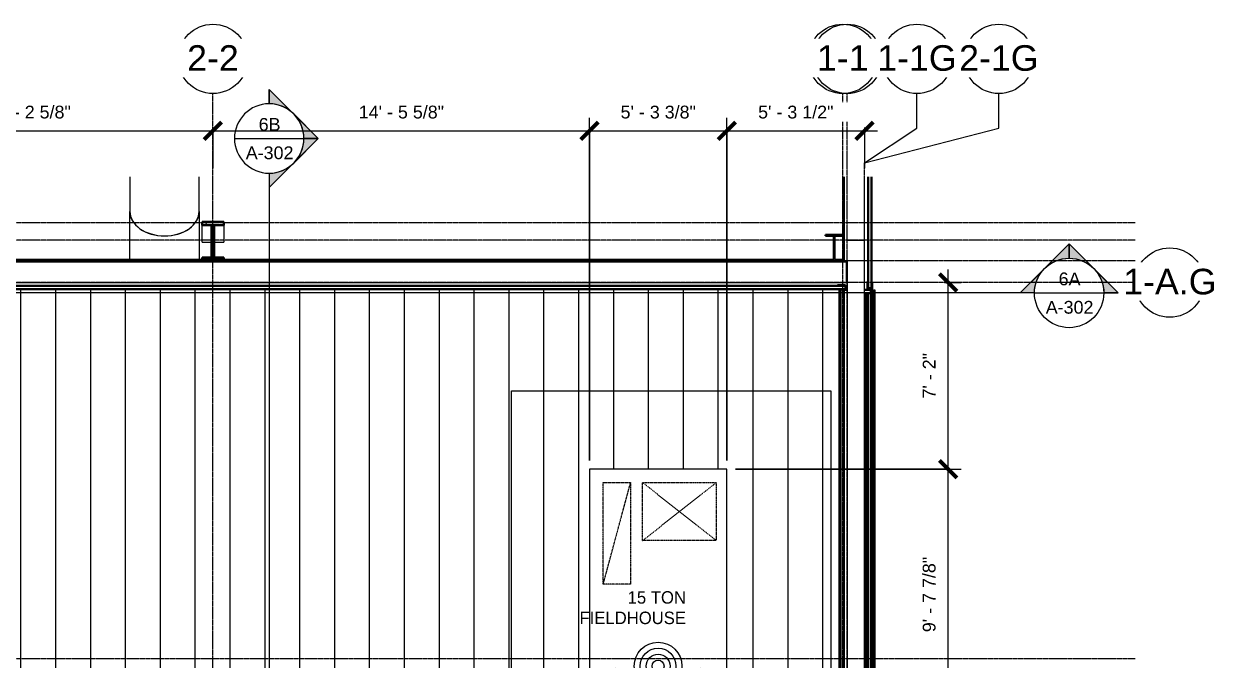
# Model space of a CAD drawing. Header units: inches. Extents: x 21290 to 29202, y -23522 to -20467.
# Drawn here: x 27344 to 27901, y -22544 to -22250 of the extents above; entities that cross this region are included whole.
import ezdxf

# ---------------------------------------------------------------- set-up
doc = ezdxf.new("R2010")
doc.units = ezdxf.units.IN
doc.header["$MEASUREMENT"] = 0
for name, pattern in [('Dash', [0.25, 0.125, -0.125]), ('Grid Line 1_2_', [0.875, 0.5, -0.125, 0.125, -0.125]), ('Hidden', [0.28125, 0.1875, -0.09375])]:
    doc.linetypes.add(name, pattern=pattern)
for name, color, linetype, lineweight in [('A-ANNO-DIMS', 211, 'Continuous', 9), ('A-ANNO-DIMS-64', 211, 'Continuous', 9), ('A-GLAZ-CWMG', 51, 'Continuous', 9), ('A-ROOF', 132, 'Continuous', 9), ('A-ROOF-PATT', 132, 'Continuous', 9), ('A-WALL', 113, 'Continuous', 9), ('A-WALL-PATT', 111, 'Continuous', 25), ('G-ANNO-SYMB', 111, 'Continuous', 9), ('M-EQPM', 50, 'Continuous', 9), ('M-EQPM-HDLN', 50, 'Dash', 9), ('M-EQPM-IDEN', 50, 'Continuous', 9), ('M-HVAC-DUCT', 70, 'Continuous', 9), ('S-BEAM', 12, 'Continuous', 9), ('S-COLS', 52, 'Continuous', 9), ('S-GRID', 1, 'Continuous', 9), ('S-GRID-IDEN', 1, 'Continuous', 9)]:
    doc.layers.add(name, color=color, linetype=linetype, lineweight=lineweight)
doc.styles.add('Arial_2', font='arial.ttf', dxfattribs={"height": 11.802395})
doc.styles.add('Arial_3', font='arial.ttf', dxfattribs={"height": 5.901198})
doc.styles.add('Century Gothic_1', font='GOTHIC.TTF', dxfattribs={"height": 5.748447})
doc.dimstyles.new('OD_Dimension', dxfattribs={"dimscale": 12, "dimtxt": 6, "dimasz": 0.666667, "dimexe": 0.5, "dimexo": 0.333333, "dimgap": 0.333333, "dimtad": 1, "dimdec": 3, "dimrnd": 0.125, "dimzin": 1, "dimdsep": 46, "dimlunit": 4, "dimtxsty": 'Arial_3', "dimblk1": 'OBLIQUE', "dimblk2": 'OBLIQUE', "dimsah": 1, "dimcen": 0.09, "dimdle": 0.5, "dimazin": 0, "dimtfac": 1, "dimtdec": 4, "dimtix": 1, "dimtmove": 0, "dimatfit": 3, "dimfxl": 1, "dimtvp": 1, "dimtfill": 1, "dimfrac": 2, "dimtolj": 1, "dimtzin": 0, "dimarcsym": 2})
doc.dimstyles.new('OD_Dimension_1', dxfattribs={"dimscale": 12, "dimtxt": 6, "dimasz": 0.666667, "dimexe": 0.5, "dimexo": 0.333333, "dimgap": 0.333333, "dimtad": 1, "dimdec": 3, "dimrnd": 0.125, "dimzin": 1, "dimdsep": 46, "dimlunit": 4, "dimtxsty": 'Arial_3', "dimblk1": 'OBLIQUE', "dimblk2": 'OBLIQUE', "dimsah": 1, "dimcen": 0.09, "dimdle": 0.5, "dimazin": 0, "dimtfac": 1, "dimtdec": 4, "dimtix": 1, "dimtmove": 0, "dimatfit": 3, "dimfxl": 1, "dimtvp": 1, "dimtfill": 1, "dimfrac": 2, "dimtolj": 1, "dimtzin": 0, "dimarcsym": 2})
doc.dimstyles.new('OD_Dimension_2', dxfattribs={"dimscale": 12, "dimtxt": 6, "dimasz": 0.666667, "dimexe": 0.5, "dimexo": 0.333333, "dimgap": 0.333333, "dimtad": 1, "dimdec": 3, "dimrnd": 0.125, "dimzin": 1, "dimdsep": 46, "dimlunit": 4, "dimtxsty": 'Arial_3', "dimblk1": 'OBLIQUE', "dimblk2": 'OBLIQUE', "dimsah": 1, "dimcen": 0.09, "dimdle": 0.5, "dimazin": 0, "dimtfac": 1, "dimtdec": 4, "dimtix": 1, "dimtmove": 0, "dimatfit": 3, "dimfxl": 1, "dimtvp": 1, "dimtfill": 1, "dimfrac": 2, "dimtolj": 1, "dimtzin": 0, "dimarcsym": 2})
pattern_1 = [(225, (27431.322, -22360.053), (6.3356768, -6.3356768), []), (225, (27431.322, -22369.653), (6.3356768, -6.3356768), [])]

# ---------------------------------------------------------------- blocks, each defined once
blk = doc.blocks.new('Carrier_48TC_Standard_Efficiency_Gas_Heat_Electric_Cooling_Packaged_Rooftop_Unit_3_to_15_nominal_tons - 15 ton 48TC__16-873539-Roof Low - Callout 6')
at = {"layer": 'M-EQPM', "color": 43, "linetype": 'Hidden', "lineweight": 18}
for p, q in [((-105.94, -79.69), (-105.94, 67.69)), ((-105.94, 67.69), (93.94, 67.69)), ((93.94, 67.69), (93.94, -79.69)), ((93.94, -79.69), (-105.94, -79.69))]:
    blk.add_line(p, q, dxfattribs=at)
at = {"layer": 'M-EQPM', "color": 43, "lineweight": 18}
for p, q in [((57.94, 31.69), (-57.94, 31.69)), ((-57.94, 31.69), (-57.94, -31.69)), ((57.94, -31.69), (57.94, 31.69)), ((58.06, 27.31), (57.94, 27.31)), ((58.06, 27.31), (58.06, 15.44)), ((57.94, 15.44), (58.06, 15.44)), ((58.06, 10.34), (57.94, 10.34)), ((57.94, 9.29), (58.06, 9.29)), ((58.06, 6.69), (57.94, 6.69)), ((58.06, 10.32), (58.06, 10.34)), ((58.06, 10.34), (58.06, 9.29)), ((58.06, 9.29), (58.06, 9.31)), ((58.06, 6.69), (58.06, -25.06)), ((57.94, -25.06), (58.06, -25.06)), ((-57.94, -31.69), (57.94, -31.69))]:
    blk.add_line(p, q, dxfattribs=at)
for centre, radius in [((-44.94, 19.69), 11), ((-44.94, 19.69), 8.25), ((-44.94, 19.69), 5.5), ((-44.94, 19.69), 2.75), ((-32.94, 0), 11), ((-32.94, 0), 8.25), ((-32.94, 0), 5.5), ((-32.94, 0), 2.75), ((-44.94, -19.69), 11), ((-44.94, -19.69), 8.25), ((-44.94, -19.69), 5.5), ((-44.94, -19.69), 2.75)]:
    blk.add_circle(centre, radius, dxfattribs=at)
at = {"layer": 'M-EQPM-HDLN', "color": 43, "lineweight": 18}
for p, q in [((4.81, 25.31), (51.69, 12.69)), ((4.81, 12.69), (4.81, 25.31)), ((4.81, 25.31), (51.69, 25.31)), ((51.69, 25.31), (51.69, 12.69)), ((51.69, 12.69), (4.81, 12.69)), ((24.94, -26.81), (51.69, 7.19)), ((24.94, 7.19), (51.69, -26.81)), ((24.94, -26.81), (24.94, 7.19)), ((24.94, 7.19), (51.69, 7.19)), ((51.69, 7.19), (51.69, -26.81)), ((51.69, -26.81), (24.94, -26.81))]:
    blk.add_line(p, q, dxfattribs=at)
blk = doc.blocks.new('Rectangular Mullion - Profile_Polycarbonate_Upper and left-1528482-Roof Low - Callout 6')
at = {"layer": 'A-GLAZ-CWMG', "color": 250, "lineweight": 30}
for p, q in [((-3.622, 1.141125), (0, 1.141125)), ((-3.622, 0.787125), (-3.622, 1.141125)), ((-3.372, 0.787125), (-3.622, 0.787125)), ((-0.0625, 1.078625), (-3.5595, 1.078625)), ((-3.5595, 1.078625), (-3.5595, 0.849625)), ((-3.5595, 0.849625), (-3.372, 0.849625)), ((-3.372, 0.849625), (-3.372, 0.787125)), ((-0.0625, -0.922375), (-0.0625, 1.078625)), ((0, 1.141125), (0, -0.984875)), ((-2.834, -0.984875), (-2.834, -0.859875)), ((-2.834, -0.859875), (-2.7715, -0.859875)), ((0, -0.984875), (-2.834, -0.984875)), ((-2.7715, -0.859875), (-2.7715, -0.922375)), ((-2.7715, -0.922375), (-0.0625, -0.922375))]:
    blk.add_line(p, q, dxfattribs=at)
blk = doc.blocks.new('columns and girder2 - one-V16-Roof Low - Callout 6')
at = {"layer": 'S-BEAM'}
h = blk.add_hatch(dxfattribs=at)
h.set_pattern_fill('FP_26', color=8, style=0, pattern_type=2)
h.set_pattern_definition(pattern_1)
h.paths.add_polyline_path([(5, -1.25), (-5, -1.25), (-5, -2), (5, -2)], flags=0)
h.paths.add_polyline_path([(-5, -17.03), (-5, -18.55), (5, -18.55), (5, -17.03)], flags=0)
h = blk.add_hatch(dxfattribs=at)
h.set_pattern_fill('FP_26', color=8, style=0, pattern_type=2)
h.set_pattern_definition(pattern_1)
h.paths.add_polyline_path([(-0.63, -2), (-0.63, -17.03), (0.62, -17.03), (0.62, -2)], flags=0)
at = {"layer": 'S-BEAM', "color": 250, "lineweight": 30}
for p, q in [((-5, -1.25), (-5, -2)), ((-5, -2), (5, -2)), ((0.62, -2), (-0.63, -2)), ((-0.63, -2), (-0.63, -17.03)), ((0.62, -17.03), (0.62, -2)), ((5, -2), (5, -1.25)), ((5, -17.03), (-5, -17.03)), ((-5, -17.03), (-5, -18.55)), ((-5, -18.55), (5, -18.55)), ((-0.63, -17.03), (0.62, -17.03)), ((5, -18.55), (5, -17.03))]:
    blk.add_line(p, q, dxfattribs=at)
at = {"layer": 'S-BEAM', "color": 43, "lineweight": 18}
for p, q in [((-5, -17.03), (-5, -9.2)), ((-0.63, -9.2), (-5, -9.2)), ((5, -9.2), (0.62, -9.2)), ((5, -9.2), (5, -17.03))]:
    blk.add_line(p, q, dxfattribs=at)
blk = doc.blocks.new('Girt_C - 8_D-1405608-Roof Low - Callout 6')
at = {"layer": 'S-BEAM', "color": 43, "lineweight": 18}
for p, q in [((26273.58, -22350.05), (26281.2, -22350.05)), ((26281.3, -22350.05), (26281.34, -22350.05)), ((26281.39, -22789.05), (26281.39, -22350.05)), ((26273.39, -22359.55), (26273.39, -22789.05)), ((26273.58, -22789.05), (26273.39, -22789.05)), ((26281.2, -22789.05), (26273.58, -22789.05)), ((26281.39, -22789.05), (26281.2, -22789.05))]:
    blk.add_line(p, q, dxfattribs=at)
blk = doc.blocks.new('Girt_Z - 10_D-1732176-Roof Low - Callout 6')
at = {"layer": 'S-BEAM', "color": 43, "lineweight": 18}
for p, q in [((26271.39, -22359.55), (25632.1, -22359.55)), ((26272.89, -22360.13), (25632.1, -22360.13)), ((26272.89, -22360.2), (25632.1, -22360.2)), ((26272.89, -22359.55), (26272.04, -22359.55)), ((26272.89, -22359.55), (26272.89, -22360.13)), ((26272.89, -22360.13), (26272.89, -22360.2)), ((26272.89, -22360.2), (26272.89, -22369.37)), ((25632.1, -22369.55), (26272.89, -22369.55)), ((26272.89, -22369.37), (26272.89, -22369.55))]:
    blk.add_line(p, q, dxfattribs=at)
blk = doc.blocks.new('Girt_Z - 10_D-1223971-Roof Low - Callout 6')
at = {"layer": 'S-BEAM', "color": 43, "lineweight": 18}
for p, q in [((26271.39, -22320.77), (26271.39, -22359.55)), ((26271.96, -22320.77), (26271.96, -22359.55)), ((26272.04, -22320.77), (26272.04, -22359.55)), ((26281.39, -22359.55), (26281.39, -22320.77)), ((26271.96, -22359.55), (26271.39, -22359.55)), ((26272.04, -22359.55), (26271.96, -22359.55)), ((26281.2, -22359.55), (26272.89, -22359.55)), ((26281.3, -22359.55), (26281.2, -22359.55)), ((26281.39, -22359.55), (26281.34, -22359.55))]:
    blk.add_line(p, q, dxfattribs=at)
blk = doc.blocks.new('Rectangular Mullion - Profile_Polycarbonate_right-1125060-Roof Low - Callout 6')
at = {"layer": 'A-GLAZ-CWMG', "color": 250, "lineweight": 30}
for p, q in [((0, 1.141125), (-3.622, 1.141125)), ((-3.622, 1.141125), (-3.622, 0.787125)), ((-3.622, 0.787125), (-3.372, 0.787125)), ((-3.5595, 0.849625), (-3.5595, 1.078625)), ((-3.5595, 1.078625), (-0.0625, 1.078625)), ((-3.372, 0.849625), (-3.5595, 0.849625)), ((-3.372, 0.787125), (-3.372, 0.849625)), ((-0.0625, 1.078625), (-0.0625, -0.922375)), ((0, -0.984875), (0, 1.141125)), ((-2.7715, -0.859875), (-2.834, -0.859875)), ((-2.834, -0.859875), (-2.834, -0.984875)), ((-2.834, -0.984875), (0, -0.984875)), ((-2.7715, -0.922375), (-2.7715, -0.859875)), ((-0.0625, -0.922375), (-2.7715, -0.922375))]:
    blk.add_line(p, q, dxfattribs=at)
blk = doc.blocks.new('Round Elbow - 1_0 D-1571915-Roof Low - Callout 6')
at = {"layer": 'M-HVAC-DUCT', "color": 43, "lineweight": 18, "flags": 128}
for points in [[(25942.54, -22358.8), (25942.54, -22356.12), (25942.54, -22352.93), (25942.54, -22349.81), (25942.54, -22346.78), (25942.54, -22343.88), (25942.54, -22341.14), (25942.54, -22338.58), (25942.54, -22336.72)], [(25974.54, -22336.72), (25974.54, -22339.11), (25974.54, -22341.71), (25974.54, -22344.49), (25974.54, -22347.42), (25974.54, -22350.47), (25974.54, -22353.61), (25974.54, -22356.8), (25974.54, -22358.8)]]:
    blk.add_lwpolyline(points, dxfattribs=at)
at = {"layer": 'M-HVAC-DUCT', "color": 43, "lineweight": 18}
for start_param, end_param in [(3.141593, 4.712389), (4.712389, 6.283185)]:
    blk.add_ellipse((25958.54, -22336.72), major_axis=(16, 0), ratio=0.707107, start_param=start_param, end_param=end_param, dxfattribs=at)
blk = doc.blocks.new('Grid - Grid Head - Circle-14747-Roof Low - Callout 6')
at = {"layer": 'S-GRID-IDEN'}
blk.add_circle((0, 0), 0.25, dxfattribs=at)
blk = doc.blocks.new('Section - Section Head - Filled-1526-Roof Low - Callout 6')
at = {"layer": 'G-ANNO-SYMB'}
h = blk.add_hatch(color=256, dxfattribs=at)
edge = h.paths.add_edge_path(flags=0)
edge.add_line((-0.4268, 0.1768), (-0.25, 0.3536))
edge.add_line((-0.25, 0.3536), (-0.25, 0.25))
edge.add_arc((-0.25, 0), 0.25, 90, 135)
h = blk.add_hatch(color=256, dxfattribs=at)
edge = h.paths.add_edge_path(flags=0)
edge.add_arc((-0.25, 0), 0.25, 45, 90)
edge.add_line((-0.25, 0.25), (-0.25, 0.3536))
edge.add_line((-0.25, 0.3536), (-0.0732, 0.1768))
h = blk.add_hatch(color=256, dxfattribs=at)
edge = h.paths.add_edge_path(flags=0)
edge.add_arc((-0.25, 0), 0.2503, 137.9216, 180)
edge.add_line((-0.5003, 0), (-0.6036, 0))
edge.add_line((-0.6036, 0), (-0.4358, 0.1678))
h = blk.add_hatch(color=256, dxfattribs=at)
edge = h.paths.add_edge_path(flags=0)
edge.add_line((-0.0642, 0.1678), (0.1036, 0))
edge.add_line((0.1036, 0), (0.0003, 0))
edge.add_arc((-0.25, 0), 0.2503, 0, 42.0784)
for p, q in [((-0.25, 0.3536), (-0.6036, 0)), ((-0.25, 0.3536), (-0.4268, 0.1768)), ((-0.25, 0.3536), (0.1036, 0)), ((-0.25, 0.25), (-0.25, 0.3536)), ((-0.0732, 0.1768), (-0.25, 0.3536)), ((-0.25, 0.3536), (-0.25, 0.25)), ((-0.4358, 0.1678), (-0.6036, 0)), ((0.1036, 0), (-0.0642, 0.1678)), ((-0.6036, 0), (-0.5003, 0)), ((0.0003, 0), (0.1036, 0)), ((-0.5, 0), (-0.6036, 0)), ((0, 0), (0.1036, 0))]:
    blk.add_line(p, q, dxfattribs=at)
for radius, start, end in [(0.25, 360, 180), (0.25, 90, 135), (0.25, 45, 90), (0.2503, 137.9216, 180), (0.2503, 0, 42.0784), (0.25, 180, 360)]:
    blk.add_arc((-0.25, 0), radius, start, end, dxfattribs=at)
blk = doc.blocks.new('DIMBLOCK3-Roof Low - Callout 6')
at = {"layer": 'A-ANNO-DIMS-64'}
for p, q in [((27260.7, -22451.55), (27260.7, -22293.62)), ((27260.7, -22299.62), (27431.32, -22299.62)), ((27260.7, -22299.62), (27260.7, -22451.55)), ((27431.32, -22297.97), (27431.32, -22305.62)), ((27431.32, -22299.62), (27431.32, -22316.82))]:
    blk.add_line(p, q, dxfattribs=at)
at = {"layer": 'A-ANNO-DIMS-64', "lineweight": 50}
for p, q in [((27260.7, -22299.62), (27264.7, -22295.62)), ((27431.32, -22299.62), (27435.32, -22295.62)), ((27260.7, -22299.62), (27256.7, -22303.62)), ((27431.32, -22299.62), (27427.32, -22303.62))]:
    blk.add_line(p, q, dxfattribs=at)
at = {"layer": 'A-ANNO-DIMS-64', "color": 0, "insert": (27326.44, -22287.97), "char_height": 5.9012, "width": 46.9662, "attachment_point": 1, "line_spacing_factor": 0.938532, "style": 'Arial_3', "bg_fill": 3, "box_fill_scale": 1.25, "bg_fill_color": 0, "bg_fill_transparency": 0}
blk.add_mtext('14\' - 2 5/8"', dxfattribs=at)
blk = doc.blocks.new('_Oblique')
at = {"color": 0, "linetype": 'ByBlock', "lineweight": -2}
blk.add_line((-0.5, -0.5), (0.5, 0.5), dxfattribs=at)
blk = doc.blocks.new('DIMBLOCK4-Roof Low - Callout 6')
at = {"layer": 'A-ANNO-DIMS-64', "lineweight": 50}
for p, q in [((27431.32, -22299.62), (27435.32, -22295.62)), ((27604.95, -22299.62), (27608.95, -22295.62)), ((27431.32, -22299.62), (27427.32, -22303.62)), ((27604.95, -22299.62), (27600.95, -22303.62))]:
    blk.add_line(p, q, dxfattribs=at)
at = {"layer": 'A-ANNO-DIMS-64'}
for p, q in [((27604.95, -22451.55), (27604.95, -22293.62)), ((27431.32, -22297.97), (27431.32, -22305.62)), ((27431.32, -22299.62), (27604.95, -22299.62)), ((27431.32, -22299.62), (27431.32, -22316.82)), ((27604.95, -22299.62), (27604.95, -22451.55))]:
    blk.add_line(p, q, dxfattribs=at)
at = {"layer": 'A-ANNO-DIMS-64', "color": 0, "insert": (27498.57, -22287.97), "char_height": 5.9012, "width": 46.9662, "attachment_point": 1, "line_spacing_factor": 0.938532, "style": 'Arial_3', "bg_fill": 3, "box_fill_scale": 1.25, "bg_fill_color": 0, "bg_fill_transparency": 0}
blk.add_mtext('14\' - 5 5/8"', dxfattribs=at)
blk = doc.blocks.new('DIMBLOCK5-Roof Low - Callout 6')
at = {"layer": 'A-ANNO-DIMS-64'}
for p, q in [((27604.95, -22451.55), (27604.95, -22293.62)), ((27668.32, -22451.55), (27668.32, -22293.62)), ((27604.95, -22299.62), (27668.32, -22299.62)), ((27604.95, -22299.62), (27604.95, -22451.55)), ((27668.32, -22299.62), (27668.32, -22451.55))]:
    blk.add_line(p, q, dxfattribs=at)
at = {"layer": 'A-ANNO-DIMS-64', "lineweight": 50}
for p, q in [((27604.95, -22299.62), (27608.95, -22295.62)), ((27668.32, -22299.62), (27672.32, -22295.62)), ((27604.95, -22299.62), (27600.95, -22303.62)), ((27668.32, -22299.62), (27664.32, -22303.62))]:
    blk.add_line(p, q, dxfattribs=at)
at = {"layer": 'A-ANNO-DIMS-64', "color": 0, "insert": (27619.33, -22287.97), "char_height": 5.9012, "width": 41.5385, "attachment_point": 1, "line_spacing_factor": 0.938532, "style": 'Arial_3', "bg_fill": 3, "box_fill_scale": 1.25, "bg_fill_color": 0, "bg_fill_transparency": 0}
blk.add_mtext('5\' - 3 3/8"', dxfattribs=at)
blk = doc.blocks.new('DIMBLOCK6-Roof Low - Callout 6')
at = {"layer": 'A-ANNO-DIMS-64'}
for p, q in [((27668.32, -22451.55), (27668.32, -22293.62)), ((27668.32, -22299.62), (27737.82, -22299.62)), ((27668.32, -22299.62), (27668.32, -22451.55)), ((27731.82, -22297.97), (27731.82, -22305.62)), ((27731.82, -22299.62), (27731.82, -22316.82))]:
    blk.add_line(p, q, dxfattribs=at)
at = {"layer": 'A-ANNO-DIMS-64', "lineweight": 50}
for p, q in [((27668.32, -22299.62), (27672.32, -22295.62)), ((27731.82, -22299.62), (27735.82, -22295.62)), ((27668.32, -22299.62), (27664.32, -22303.62)), ((27731.82, -22299.62), (27727.82, -22303.62))]:
    blk.add_line(p, q, dxfattribs=at)
at = {"layer": 'A-ANNO-DIMS-64', "color": 0, "insert": (27682.76, -22287.97), "char_height": 5.9012, "width": 41.5385, "attachment_point": 1, "line_spacing_factor": 0.938532, "style": 'Arial_3', "bg_fill": 3, "box_fill_scale": 1.25, "bg_fill_color": 0, "bg_fill_transparency": 0}
blk.add_mtext('5\' - 3 1/2"', dxfattribs=at)
blk = doc.blocks.new('DIMBLOCK10-Roof Low - Callout 6')
at = {"layer": 'A-ANNO-DIMS-64', "lineweight": 50}
for p, q in [((27770.35, -22455.55), (27766.35, -22451.55)), ((27770.35, -22455.55), (27774.35, -22459.55)), ((27770.35, -22571.43), (27766.35, -22567.43)), ((27770.35, -22571.43), (27774.35, -22575.43))]:
    blk.add_line(p, q, dxfattribs=at)
at = {"layer": 'A-ANNO-DIMS-64'}
for p, q in [((27672.32, -22455.55), (27776.35, -22455.55)), ((27770.35, -22455.55), (27672.32, -22455.55)), ((27770.35, -22571.43), (27770.35, -22455.55)), ((27672.32, -22571.43), (27776.35, -22571.43)), ((27770.35, -22571.43), (27672.32, -22571.43))]:
    blk.add_line(p, q, dxfattribs=at)
at = {"layer": 'A-ANNO-DIMS-64', "color": 0, "insert": (27758.69, -22530.8), "char_height": 5.9012, "width": 41.5385, "attachment_point": 1, "rotation": 90, "line_spacing_factor": 0.938532, "style": 'Arial_3', "bg_fill": 3, "box_fill_scale": 1.25, "bg_fill_color": 0, "bg_fill_transparency": 0}
blk.add_mtext('9\' - 7 7/8"', dxfattribs=at)
blk = doc.blocks.new('DIMBLOCK11-Roof Low - Callout 6')
at = {"layer": 'A-ANNO-DIMS-64'}
for p, q in [((27770.35, -22455.55), (27770.35, -22363.55)), ((27768.69, -22369.55), (27776.35, -22369.55)), ((27770.35, -22369.55), (27768.69, -22369.55)), ((27672.32, -22455.55), (27776.35, -22455.55)), ((27770.35, -22455.55), (27672.32, -22455.55))]:
    blk.add_line(p, q, dxfattribs=at)
at = {"layer": 'A-ANNO-DIMS-64', "lineweight": 50}
for p, q in [((27770.35, -22369.55), (27766.35, -22365.55)), ((27770.35, -22369.55), (27774.35, -22373.55)), ((27770.35, -22455.55), (27766.35, -22451.55)), ((27770.35, -22455.55), (27774.35, -22459.55))]:
    blk.add_line(p, q, dxfattribs=at)
at = {"layer": 'A-ANNO-DIMS-64', "color": 0, "insert": (27758.69, -22423.03), "char_height": 5.901, "width": 25.1446, "attachment_point": 1, "rotation": 90, "line_spacing_factor": 0.938532, "style": 'Arial_3', "bg_fill": 3, "box_fill_scale": 1.25, "bg_fill_color": 0, "bg_fill_transparency": 0}
blk.add_mtext('7\' - 2"', dxfattribs=at)

msp = doc.modelspace()

# ---------------------------------------------------------------- hatches: boundary and pattern name
at = {"layer": 'A-ROOF-PATT'}
h = msp.add_hatch(dxfattribs=at)
h.set_pattern_fill('FP_20', color=8, style=0, pattern_type=2)
h.set_pattern_definition([(90, (1450.73, -40.069), (-16.082, 1e-15), [])])
h.paths.add_polyline_path([(27614.7548, -22885.6153), (27744.8221, -22885.6153), (27744.8221, -22799.1778), (27723.0721, -22799.1778), (27723.0721, -22798.6153), (27130.5096, -22798.6153), (27130.5096, -22446.6778), (27133.3221, -22446.6778), (27133.3221, -22447.3028), (27141.3221, -22447.3028), (27141.3221, -22450.2544), (27141.3771, -22450.228), (27142.2672, -22450.228), (27143.0764, -22450.6233), (27143.6241, -22451.31), (27143.8221, -22452.1778), (27143.6004, -22453.0753), (27143.0691, -22453.7415), (27142.2672, -22454.1277), (27141.3221, -22454.1434), (27141.3221, -22613.5044), (27141.3771, -22613.478), (27142.2672, -22613.478), (27143.0764, -22613.8733), (27143.6241, -22614.56), (27143.8221, -22615.4278), (27143.6004, -22616.3253), (27143.0691, -22616.9915), (27142.2672, -22617.3777), (27141.3221, -22617.3968), (27141.3221, -22785.3794), (27141.3771, -22785.353), (27142.2672, -22785.353), (27143.0764, -22785.7483), (27143.6241, -22786.435), (27143.8221, -22787.3028), (27143.708, -22787.8028), (27429.4363, -22787.8028), (27429.3221, -22787.3028), (27429.5439, -22786.4053), (27430.0752, -22785.7391), (27430.8771, -22785.353), (27431.7672, -22785.353), (27432.5764, -22785.7483), (27433.1241, -22786.435), (27433.3221, -22787.3028), (27433.208, -22787.8028), (27720.1346, -22787.8028), (27720.1346, -22784.1778), (27144.9471, -22784.1778), (27144.9471, -22446.6778), (27145.5096, -22446.6778), (27145.5096, -22783.6153), (27720.1346, -22783.6153), (27720.1346, -22372.9278), (27720.6971, -22372.9278), (27720.6971, -22783.6153), (27722.3221, -22783.6153), (27722.3221, -22372.9278), (27723.0721, -22372.9278), (27723.0721, -22372.8038), (27082.5308, -22372.8028), (27082.5308, -22861.6153), (27407.3221, -22861.6153), (27407.3221, -22885.6153), (27570.4028, -22885.6153)], flags=0)
h.paths.add_polyline_path([(27392.9948, -22800.1153), (27129.0096, -22800.1153), (27129.0096, -22446.6778), (27129.5721, -22446.6778), (27129.5721, -22799.5528), (27734.8221, -22799.5528), (27734.8221, -22800.1153), (27415.1708, -22800.1153)], flags=0)
h.paths.add_polyline_path([(27133.967, -22795.8028), (27140.0721, -22795.7777), (27140.0721, -22789.0528), (27133.3221, -22789.0528), (27133.3221, -22795.8028), (27133.5096, -22795.8028)], flags=0)
h.paths.add_polyline_path([(27431.3221, -22787.8028), (27432.9832, -22787.8028), (27433.1171, -22787.3028), (27432.8767, -22786.4053), (27432.2196, -22785.7483), (27431.3221, -22785.5078), (27430.4246, -22785.7483), (27429.7597, -22786.435), (27429.5271, -22787.3028), (27429.6611, -22787.8028), (27430.8771, -22787.8028)], flags=0)
h.paths.add_polyline_path([(27141.3221, -22787.8028), (27143.4832, -22787.8028), (27143.6171, -22787.3028), (27143.3767, -22786.4053), (27142.7196, -22785.7483), (27141.8221, -22785.5078), (27141.3221, -22785.6418), (27141.3221, -22787.5855)], flags=0)
h.paths.add_polyline_path([(27720.6971, -22787.8028), (27722.3221, -22787.8028), (27722.3221, -22784.1778), (27720.6971, -22784.1778), (27720.6971, -22787.5855)], flags=0)
h.paths.add_polyline_path([(27592.5788, -22738.3028), (27580.1971, -22738.3028), (27580.1971, -22678.8028), (27668.3221, -22678.8028), (27668.3221, -22683.8028), (27668.4471, -22683.8028), (27668.4471, -22696.4278), (27668.3221, -22696.4278), (27668.3221, -22700.4222), (27668.4471, -22700.4222), (27668.4471, -22701.4334), (27668.3221, -22701.4334), (27668.3221, -22703.6778), (27668.4471, -22703.6778), (27668.4471, -22732.0528), (27668.3221, -22732.0528), (27668.3221, -22738.3028), (27603.6668, -22738.3028)], flags=0)
h.paths.add_polyline_path([(27141.8221, -22617.2228), (27142.7196, -22616.9823), (27143.3846, -22616.2956), (27143.6171, -22615.4278), (27143.3767, -22614.5303), (27142.6855, -22613.8641), (27141.8221, -22613.6328), (27141.3221, -22613.7668), (27141.3221, -22617.0888), (27141.3771, -22617.1036)], flags=0)
h.paths.add_polyline_path([(27405.5721, -22611.3028), (27405.5721, -22607.1153), (27385.6971, -22607.1153), (27385.6971, -22553.1153), (27405.5721, -22553.1153), (27405.5721, -22548.9278), (27462.8221, -22548.9278), (27462.8221, -22552.3049), (27472.9471, -22552.3049), (27472.9471, -22556.3049), (27462.8221, -22556.3049), (27462.8221, -22558.1153), (27479.5721, -22558.1153), (27479.5721, -22576.1153), (27462.8221, -22576.1153), (27462.8221, -22611.3028), (27437.3468, -22611.3028)], flags=0)
h.paths.add_polyline_path([(27246.0065, -22571.4278), (27197.3221, -22571.4278), (27197.3221, -22455.5528), (27201.6971, -22455.5528), (27201.6971, -22455.4278), (27213.5721, -22455.4278), (27213.5721, -22455.5528), (27218.6915, -22455.5528), (27218.6915, -22455.4278), (27219.7027, -22455.4278), (27219.7027, -22455.5528), (27222.3221, -22455.5528), (27222.3221, -22455.4278), (27254.0721, -22455.4278), (27254.0721, -22455.5528), (27260.6971, -22455.5528), (27260.6971, -22571.4278), (27246.076, -22571.4278)], flags=0)
h.paths.add_polyline_path([(27645.3846, -22571.4278), (27604.9471, -22571.4278), (27604.9471, -22455.5528), (27609.3221, -22455.5528), (27609.3221, -22455.4278), (27621.1971, -22455.4278), (27621.1971, -22455.5528), (27626.3165, -22455.5528), (27626.3165, -22455.4278), (27627.3277, -22455.4278), (27627.3277, -22455.5528), (27629.9471, -22455.5528), (27629.9471, -22455.4278), (27661.6971, -22455.4278), (27661.6971, -22455.5528), (27668.3221, -22455.5528), (27668.3221, -22571.4278), (27645.5957, -22571.4278)], flags=0)
h.paths.add_polyline_path([(27141.8221, -22453.9728), (27142.7196, -22453.7323), (27143.3846, -22453.0456), (27143.6171, -22452.1778), (27143.3767, -22451.2803), (27142.7196, -22450.6233), (27141.8221, -22450.3828), (27141.3221, -22450.5168), (27141.3221, -22453.8388), (27141.3771, -22453.8536)], flags=0)
at = {"layer": 'A-WALL-PATT', "lineweight": 9}
h = msp.add_hatch(dxfattribs=at)
h.set_pattern_fill('FP_22', color=8, style=0, pattern_type=2)
h.set_pattern_definition([(0, (1450.432, 0), (10.24, 2.56), [0.845, -6.835, 0.845, -6.835, -40.96]), (0, (1450.432, 0), (10.24, 2.56), [-15.36, 0.845, -14.515, 0.845, -6.835, -17.92]), (0, (1450.432, 0), (10.24, 2.56), [-38.4, 0.845, -4.275, 0.845, -11.955]), (120, (1454.272, 1.28), (-7.33702503, 7.58810013), [0.845, -6.835, 0.845, -6.835, -40.96]), (120, (1454.272, 1.28), (-7.33702503, 7.58810013), [-15.36, 0.845, -14.515, 0.845, -6.835, -17.92]), (120, (1454.272, 1.28), (-7.33702503, 7.58810013), [-38.4, 0.845, -4.275, 0.845, -11.955]), (240, (1455.552, 6.4), (-2.90297497, -10.14810013), [0.845, -6.835, 0.845, -6.835, -40.96]), (240, (1455.552, 6.4), (-2.90297497, -10.14810013), [-15.36, 0.845, -14.515, 0.845, -6.835, -17.92]), (240, (1455.552, 6.4), (-2.90297497, -10.14810013), [-38.4, 0.845, -4.275, 0.845, -11.955])])
h.paths.add_polyline_path([(27731.8221, -22796.8028), (27732.3221, -22796.8028), (27732.3221, -22374.4278), (27731.8221, -22374.4278), (27731.8221, -22789.0528)], flags=0)
h = msp.add_hatch(dxfattribs=at)
h.set_pattern_fill('FP_21', color=8, style=0, pattern_type=2)
h.set_pattern_definition([(0, (1450.432, 0), (0, 8), []), (90, (1450.432, 0), (-8, 5e-16), [])])
h.paths.add_polyline_path([(27732.3221, -22796.8028), (27733.3221, -22796.8028), (27733.3221, -22374.4278), (27732.3221, -22374.4278), (27732.3221, -22778.0585)], flags=0)
at = {"layer": 'S-COLS'}
h = msp.add_hatch(dxfattribs=at)
h.set_pattern_fill('FP_24', color=8, style=0, pattern_type=2)
h.set_pattern_definition([(45, (1450.432, 0), (-6.3356768, 6.3356768), []), (45, (1450.432, 9.6), (-6.3356768, 6.3356768), [])])
h.paths.add_polyline_path([(27713.8221, -22359.5528), (27721.8221, -22359.5528), (27721.8221, -22359.1192), (27718.6581, -22359.1192), (27718.1692, -22358.9167), (27717.9667, -22358.4278), (27717.9667, -22348.6778), (27718.1692, -22348.1889), (27718.6581, -22347.9864), (27721.8221, -22347.9864), (27721.8221, -22347.5528), (27713.8221, -22347.5528), (27713.8221, -22347.9864), (27716.9862, -22347.9864), (27717.4751, -22348.1889), (27717.6776, -22348.6778), (27717.6776, -22358.4278), (27717.4751, -22358.9167), (27716.9862, -22359.1192), (27713.8221, -22359.1192)], flags=0)

# ---------------------------------------------------------------- linework, layer by layer
at = {"layer": 'A-ROOF', "color": 43, "lineweight": 18}
msp.add_line((27723.0721, -22372.9278), (27723.0721, -22372.8038), dxfattribs=at)
at = {"layer": 'A-WALL', "color": 250, "lineweight": 30}
for p, q in [((27733.5347, -22320.7665), (27733.5347, -22372.1788)), ((27735.1095, -22372.1788), (27735.1095, -22320.7665)), ((27723.0096, -22371.0315), (27082.5308, -22371.0315)), ((27082.5308, -22372.6063), (27723.0096, -22372.6063)), ((27720.6971, -22372.9278), (27720.6346, -22372.9278)), ((27720.6346, -22372.9278), (27720.6346, -22787.8028)), ((27720.6971, -22787.8028), (27720.6971, -22372.9278)), ((27722.3221, -22372.9278), (27722.3221, -22787.8028)), ((27723.8221, -22372.9278), (27722.3221, -22372.9278)), ((27723.0096, -22372.6063), (27723.0096, -22371.0315)), ((27735.1346, -22372.9278), (27731.8221, -22372.9278)), ((27734.8221, -22374.4278), (27731.8221, -22374.4278)), ((27732.3221, -22796.8028), (27732.3221, -22374.4278)), ((27733.3221, -22796.8028), (27733.3221, -22374.4278)), ((27733.5347, -22372.1788), (27735.1095, -22372.1788)), ((27734.8221, -22798.6153), (27734.8221, -22372.9278)), ((27735.1346, -22798.3028), (27735.1346, -22372.9278)), ((27736.1346, -22372.9278), (27736.0721, -22372.9278)), ((27736.0721, -22372.9278), (27736.0721, -22798.3028)), ((27736.1346, -22798.3028), (27736.1346, -22372.9278))]:
    msp.add_line(p, q, dxfattribs=at)
at = {"layer": 'A-WALL', "color": 43, "lineweight": 18}
for p, q in [((27082.5308, -22358.8028), (27717.5223, -22358.8028)), ((27718.122, -22358.8028), (27721.8222, -22358.8028)), ((27720.2381, -22372.8028), (27082.5308, -22372.8028)), ((27720.1346, -22372.9278), (27720.6346, -22372.9278)), ((27720.1346, -22783.6153), (27720.1346, -22372.9278)), ((27723.8221, -22372.8028), (27723.0721, -22372.8028)), ((27736.1346, -22372.9278), (27736.6346, -22372.9278)), ((27736.6346, -22372.9278), (27736.6346, -22798.3028))]:
    msp.add_line(p, q, dxfattribs=at)
at = {"layer": 'G-ANNO-SYMB'}
for p, q in [((27441.2489, -22303.1066), (27473.2489, -22303.1066)), ((27457.2489, -22319.1066), (27457.2489, -22912.0694)), ((27810.2224, -22374.357), (27018.5433, -22374.357))]:
    msp.add_line(p, q, dxfattribs=at)
at = {"layer": 'M-HVAC-DUCT', "color": 43, "lineweight": 18}
for p, q in [((27392.9757, -22320.7665), (27392.9757, -22336.717)), ((27424.9757, -22336.717), (27424.9757, -22320.7665))]:
    msp.add_line(p, q, dxfattribs=at)
for major_axis, start_param, end_param in [((-16, 0), 0, 1.57079633), ((16, 0), 4.71238898, 6.28318531)]:
    msp.add_ellipse((27408.9757, -22336.717), major_axis=major_axis, ratio=0.70710678, start_param=start_param, end_param=end_param, dxfattribs=at)
at = {"layer": 'S-COLS', "color": 250, "lineweight": 30}
for p, q in [((27721.8221, -22347.5528), (27713.8221, -22347.5528)), ((27713.8221, -22347.5528), (27713.8221, -22347.9864)), ((27713.8221, -22347.9864), (27716.9862, -22347.9864)), ((27717.6776, -22348.6778), (27717.6776, -22358.4278)), ((27717.9667, -22358.4278), (27717.9667, -22348.6778)), ((27718.6581, -22347.9864), (27721.8221, -22347.9864)), ((27716.9862, -22359.1192), (27713.8221, -22359.1192)), ((27713.8221, -22359.1192), (27713.8221, -22359.5528)), ((27721.8221, -22359.1192), (27718.6581, -22359.1192))]:
    msp.add_line(p, q, dxfattribs=at)
for centre, start, end in [((27716.9862, -22348.6778), 0, 90), ((27718.6581, -22348.6778), 90, 180), ((27716.9862, -22358.4278), 270, 0), ((27718.6581, -22358.4278), 180, 270)]:
    msp.add_arc(centre, 0.6914, start, end, dxfattribs=at)
at = {"layer": 'S-GRID', "linetype": 'Grid Line 1_2_'}
for p, q in [((27431.3221, -22947.3692), (27431.3221, -22282.3743)), ((27431.3221, -22947.3692), (27431.3221, -22282.3743)), ((27721.8221, -22947.3692), (27721.8221, -22282.3743)), ((27723.8221, -22947.3692), (27723.8221, -22282.3743)), ((27731.8221, -22947.3692), (27731.8221, -22314.3743)), ((27731.8221, -22947.3692), (27731.8221, -22314.3743)), ((27856.615, -22342.0528), (27018.0433, -22342.0528)), ((27856.615, -22350.0528), (27018.0433, -22350.0528)), ((27856.615, -22359.5528), (27018.0433, -22359.5528)), ((27856.615, -22543.0528), (27018.0433, -22543.0528)), ((27856.615, -22543.0528), (27018.0433, -22543.0528))]:
    msp.add_line(p, q, dxfattribs=at)
at = {"layer": 'S-GRID'}
for p, q in [((27756.0088, -22298.3743), (27756.0088, -22282.3743)), ((27793.7931, -22298.3743), (27793.7931, -22282.3743)), ((27731.8221, -22314.3743), (27756.0088, -22298.3743)), ((27731.8221, -22314.3743), (27793.7931, -22298.3743))]:
    msp.add_line(p, q, dxfattribs=at)

# ---------------------------------------------------------------- block references
at = {"layer": 'A-GLAZ-CWMG', "color": 43, "lineweight": 18, "extrusion": (0, 0, -1), "rotation": 269.9999999999958}
msp.add_blockref('Rectangular Mullion - Profile_Polycarbonate_Upper and left-1528482-Roof Low - Callout 6', (-27734.3221, -22372.6778), dxfattribs=at)
at = {"layer": 'A-GLAZ-CWMG', "color": 43, "lineweight": 18}
msp.add_blockref('Rectangular Mullion - Profile_Polycarbonate_right-1125060-Roof Low - Callout 6', (27723.0721, -22371.8189), dxfattribs=at)
at = {"layer": 'G-ANNO-SYMB', "xscale": 63.99999999999997, "yscale": 63.99999999999997, "zscale": 63.99999999999997, "rotation": 269.9999999999996}
msp.add_blockref('Section - Section Head - Filled-1526-Roof Low - Callout 6', (27457.2489, -22319.1066), dxfattribs=at)
at = {"layer": 'M-EQPM', "color": 43, "lineweight": 18, "rotation": 89.99999999999999}
msp.add_blockref('Carrier_48TC_Standard_Efficiency_Gas_Heat_Electric_Cooling_Packaged_Rooftop_Unit_3_to_15_nominal_tons - 15 ton 48TC__16-873539-Roof Low - Callout 6', (27636.6346, -22513.4903), dxfattribs=at)
at = {"layer": 'M-HVAC-DUCT', "color": 43, "lineweight": 18}
msp.add_blockref('Round Elbow - 1_0 D-1571915-Roof Low - Callout 6', (1450.4319, 0), dxfattribs=at)
at = {"layer": 'S-BEAM', "color": 43, "lineweight": 18}
for name in ['Girt_Z - 10_D-1223971-Roof Low - Callout 6', 'Girt_C - 8_D-1405608-Roof Low - Callout 6', 'Girt_Z - 10_D-1732176-Roof Low - Callout 6']:
    msp.add_blockref(name, (1450.4319, 0), dxfattribs=at)
at = {"layer": 'S-BEAM', "color": 43, "lineweight": 18, "rotation": 180}
msp.add_blockref('columns and girder2 - one-V16-Roof Low - Callout 6', (27431.3221, -22360.0528), dxfattribs=at)
at = {"layer": 'S-GRID-IDEN', "xscale": 63.99999999999997, "yscale": 63.99999999999997, "zscale": 63.99999999999997}
for p in [(27431.3221, -22266.3743), (27756.0088, -22266.3743)]:
    msp.add_blockref('Grid - Grid Head - Circle-14747-Roof Low - Callout 6', p, dxfattribs=at)
at = {"layer": 'S-GRID-IDEN', "xscale": 63.99999999999997, "yscale": 63.99999999999997, "zscale": 63.99999999999997, "rotation": 90}
msp.add_blockref('Grid - Grid Head - Circle-14747-Roof Low - Callout 6', (27872.615, -22369.5528), dxfattribs=at)

# ---------------------------------------------------------------- texts
at = {"layer": 'G-ANNO-SYMB', "char_height": 5.9012, "attachment_point": 2, "line_spacing_factor": 0.938532, "style": 'Arial_3'}
for s, insert, width in [('6B', (27457.4538, -22293.6606), 12.024), ('A-302', (27457.4538, -22306.7514), 26.208), ('6A', (27826.4273, -22364.9109), 12.024), ('A-302', (27826.4273, -22378.0017), 26.208)]:
    msp.add_mtext(s, dxfattribs=dict(at, insert=insert, width=width))
at = {"layer": 'M-EQPM-IDEN', "insert": (27649.4945, -22511.8901), "char_height": 5.74845, "width": 53.784, "attachment_point": 3, "line_spacing_factor": 0.984117, "style": 'Century Gothic_1'}
msp.add_mtext('15 TON\\PFIELDHOUSE', dxfattribs=at)

# ---------------------------------------------------------------- next in the draw order: texts
at = {"layer": 'S-GRID-IDEN', "char_height": 11.8024, "attachment_point": 2, "line_spacing_factor": 0.938532, "style": 'Arial_2', "bg_fill": 3, "box_fill_scale": 1.25, "bg_fill_color": 0, "bg_fill_transparency": 0}
for s, insert, width in [('1-2', (27431.3191, -22260.0831), 28.368), ('1-1G', (27756.0057, -22260.0831), 43.632), ('1-A.G', (27872.68, -22363.1996), 51.264)]:
    msp.add_mtext(s, dxfattribs=dict(at, insert=insert, width=width))

# ---------------------------------------------------------------- next in the draw order: linework, layer by layer
at = {"layer": 'G-ANNO-SYMB'}
msp.add_line((27810.2224, -22374.357), (27842.2224, -22374.357), dxfattribs=at)
at = {"layer": 'S-GRID', "linetype": 'Grid Line 1_2_'}
for p, q in [((27856.615, -22359.5528), (27018.0433, -22359.5528)), ((27856.615, -22369.5528), (27018.0433, -22369.5528))]:
    msp.add_line(p, q, dxfattribs=at)

# ---------------------------------------------------------------- next in the draw order: block references
at = {"layer": 'G-ANNO-SYMB', "extrusion": (0, 0, -1), "xscale": 63.99999999999997, "yscale": 63.99999999999997, "zscale": 63.99999999999997}
msp.add_blockref('Section - Section Head - Filled-1526-Roof Low - Callout 6', (-27810.2224, -22374.357), dxfattribs=at)
at = {"layer": 'S-GRID-IDEN', "xscale": 63.99999999999997, "yscale": 63.99999999999997, "zscale": 63.99999999999997}
for p in [(27431.3221, -22266.3743), (27723.8221, -22266.3743), (27793.7931, -22266.3743)]:
    msp.add_blockref('Grid - Grid Head - Circle-14747-Roof Low - Callout 6', p, dxfattribs=at)

# ---------------------------------------------------------------- next in the draw order: texts
at = {"layer": 'S-GRID-IDEN', "char_height": 11.8024, "attachment_point": 2, "line_spacing_factor": 0.938532, "style": 'Arial_2', "bg_fill": 3, "box_fill_scale": 1.25, "bg_fill_color": 0, "bg_fill_transparency": 0}
for s, insert, width in [('2-2', (27431.3191, -22260.0831), 28.368), ('2-1', (27723.8191, -22260.0831), 28.368), ('2-1G', (27793.7901, -22260.0831), 43.632)]:
    msp.add_mtext(s, dxfattribs=dict(at, insert=insert, width=width))

# ---------------------------------------------------------------- next in the draw order: dimensions: what is measured, and where the dimension line sits
at = {"layer": 'A-ANNO-DIMS'}
dim = msp.add_linear_dim(base=(27431.3221, -22299.6225), p1=(27260.6971, -22455.5528), p2=(27431.3221, -22293.9656), dimstyle='OD_Dimension_1', override={"dimpost": '<>', "dimfxl": 234.996399}, dxfattribs=at)
dim.commit()
dim.dimension.update_dxf_attribs({"geometry": 'DIMBLOCK3-Roof Low - Callout 6', "text_midpoint": (27346.0096, -22292.5713)})

# ---------------------------------------------------------------- next in the draw order: block references
at = {"layer": 'S-GRID-IDEN', "xscale": 63.99999999999997, "yscale": 63.99999999999997, "zscale": 63.99999999999997}
msp.add_blockref('Grid - Grid Head - Circle-14747-Roof Low - Callout 6', (27721.8221, -22266.3743), dxfattribs=at)

# ---------------------------------------------------------------- next in the draw order: dimensions: what is measured, and where the dimension line sits
at = {"layer": 'A-ANNO-DIMS'}
dim = msp.add_linear_dim(base=(27604.9471, -22299.6225), p1=(27431.3221, -22293.9656), p2=(27604.9471, -22455.5528), dimstyle='OD_Dimension_2', override={"dimpost": '<>', "dimfxl": 237.183595}, dxfattribs=at)
dim.commit()
dim.dimension.update_dxf_attribs({"geometry": 'DIMBLOCK4-Roof Low - Callout 6', "text_midpoint": (27518.1346, -22292.5713)})

# ---------------------------------------------------------------- next in the draw order: texts
at = {"layer": 'S-GRID-IDEN', "insert": (27721.8191, -22260.0831), "char_height": 11.8024, "width": 28.368, "attachment_point": 2, "line_spacing_factor": 0.938532, "style": 'Arial_2', "bg_fill": 3, "box_fill_scale": 1.25, "bg_fill_color": 0, "bg_fill_transparency": 0}
msp.add_mtext('1-1', dxfattribs=at)

# ---------------------------------------------------------------- next in the draw order: dimensions: what is measured, and where the dimension line sits
at = {"layer": 'A-ANNO-DIMS'}
dim = msp.add_linear_dim(base=(27668.3221, -22299.6225), p1=(27604.9471, -22455.5528), p2=(27668.3221, -22455.5528), dimstyle='OD_Dimension', override={"dimpost": '<>', "dimfxl": 63.375}, dxfattribs=at)
dim.commit()
dim.dimension.update_dxf_attribs({"geometry": 'DIMBLOCK5-Roof Low - Callout 6', "text_midpoint": (27636.6346, -22292.5692)})

# ---------------------------------------------------------------- next in the draw order: dimensions: what is measured, and where the dimension line sits
dim = msp.add_linear_dim(base=(27731.8221, -22299.6225), p1=(27668.3221, -22455.5528), p2=(27731.8221, -22293.9656), dimstyle='OD_Dimension', override={"dimpost": '<>', "dimfxl": 173.616437}, dxfattribs=at)
dim.commit()
dim.dimension.update_dxf_attribs({"geometry": 'DIMBLOCK6-Roof Low - Callout 6', "text_midpoint": (27700.0721, -22292.5692)})

# ---------------------------------------------------------------- next in the draw order: dimensions: what is measured, and where the dimension line sits
dim = msp.add_linear_dim(base=(27770.3464, -22455.5528), p1=(27668.3221, -22571.4278), p2=(27668.3221, -22455.5528), angle=90, dimstyle='OD_Dimension', override={"dimpost": '<>', "dimfxl": 115.875}, dxfattribs=at)
dim.commit()
dim.dimension.update_dxf_attribs({"geometry": 'DIMBLOCK10-Roof Low - Callout 6', "text_midpoint": (27763.2951, -22513.4903)})

# ---------------------------------------------------------------- next in the draw order: dimensions: what is measured, and where the dimension line sits
dim = msp.add_linear_dim(base=(27770.3464, -22369.5528), p1=(27668.3221, -22455.5528), p2=(27764.6895, -22369.5528), angle=90, dimstyle='OD_Dimension', override={"dimpost": '<>', "dimfxl": 129.161409}, dxfattribs=at)
dim.commit()
dim.dimension.update_dxf_attribs({"geometry": 'DIMBLOCK11-Roof Low - Callout 6', "text_midpoint": (27763.3837, -22412.5528)})

doc.saveas('drawing.dxf')
